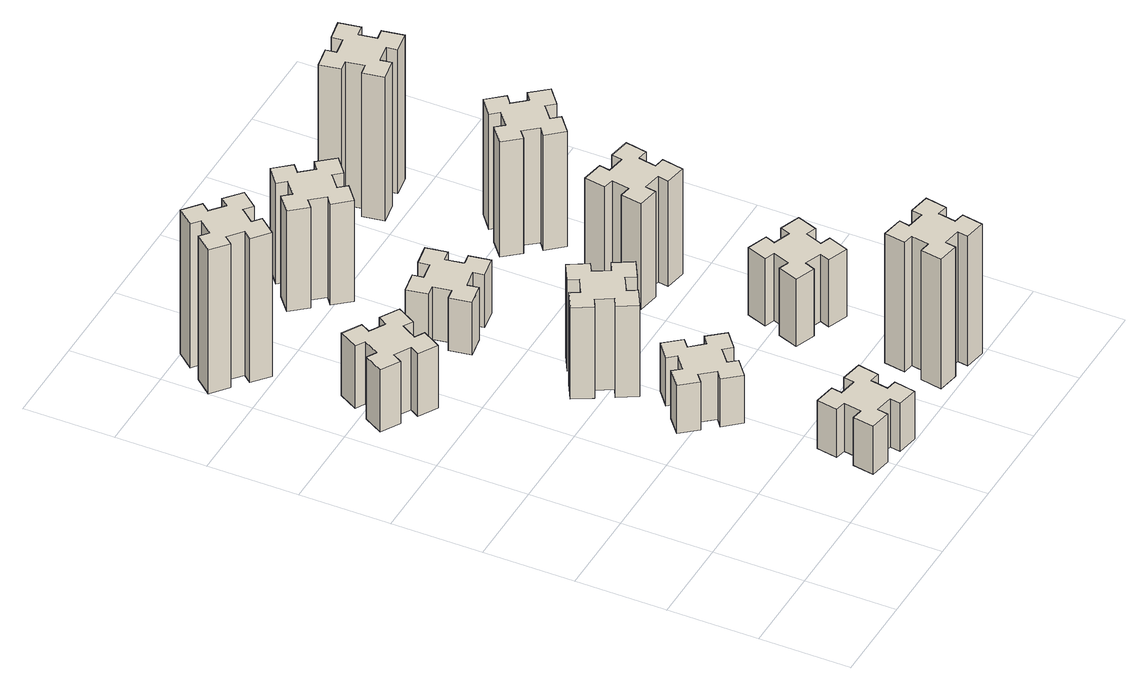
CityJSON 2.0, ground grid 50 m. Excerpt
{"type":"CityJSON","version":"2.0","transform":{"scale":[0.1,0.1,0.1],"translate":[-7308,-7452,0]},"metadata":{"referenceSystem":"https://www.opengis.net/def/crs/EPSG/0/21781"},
"CityObjects":{
"building1":{"type":"Building","attributes":{"class":"1000","function":"1000","usage":"1000","yearOfConstruction":2016,"roofType":"1000","measuredHeight":39,"storeysAboveGround":30,"storeysBelowGround":0},"geometry":[{"type":"Solid","lod":"1","boundaries":[[[[0,1,2,3,4,5,6,7,8,9,10,11,12,13,14,15,16,17,18,19]],[[17,16,20,21]],[[16,15,22,20]],[[15,14,23,22]],[[14,13,24,23]],[[13,12,25,24]],[[12,11,26,25]],[[11,10,27,26]],[[10,9,28,27]],[[9,8,29,28]],[[8,7,30,29]],[[7,6,31,30]],[[6,5,32,31]],[[5,4,33,32]],[[4,3,34,33]],[[3,2,35,34]],[[2,1,36,35]],[[1,0,37,36]],[[0,19,38,37]],[[19,18,39,38]],[[18,17,21,39]],[[24,25,26,27,28,29,30,31,32,33,34,35,36,37,38,39,21,20,22,23]]]]}]},
"building2":{"type":"Building","attributes":{"class":"1000","function":"1000","usage":"1000","yearOfConstruction":2016,"roofType":"1000","measuredHeight":30,"storeysAboveGround":30,"storeysBelowGround":0},"geometry":[{"type":"Solid","lod":"1","boundaries":[[[[40,41,42,43,44,45,46,47,48,49,50,51,52,53,54,55,56,57,58,59]],[[57,56,60,61]],[[56,55,62,60]],[[55,54,63,62]],[[54,53,64,63]],[[53,52,65,64]],[[52,51,66,65]],[[51,50,67,66]],[[50,49,68,67]],[[49,48,69,68]],[[48,47,70,69]],[[47,46,71,70]],[[46,45,72,71]],[[45,44,73,72]],[[44,43,74,73]],[[43,42,75,74]],[[42,41,76,75]],[[41,40,77,76]],[[40,59,78,77]],[[59,58,79,78]],[[58,57,61,79]],[[64,65,66,67,68,69,70,71,72,73,74,75,76,77,78,79,61,60,62,63]]]]}]},
"building3":{"type":"Building","attributes":{"class":"1000","function":"1000","usage":"1000","yearOfConstruction":2016,"roofType":"1000","measuredHeight":90,"storeysAboveGround":30,"storeysBelowGround":0},"geometry":[{"type":"Solid","lod":"1","boundaries":[[[[80,81,82,83,84,85,86,87,88,89,90,91,92,93,94,95,96,97,98,99]],[[97,96,100,101]],[[96,95,102,100]],[[95,94,103,102]],[[94,93,104,103]],[[93,92,105,104]],[[92,91,106,105]],[[91,90,107,106]],[[90,89,108,107]],[[89,88,109,108]],[[88,87,110,109]],[[87,86,111,110]],[[86,85,112,111]],[[85,84,113,112]],[[84,83,114,113]],[[83,82,115,114]],[[82,81,116,115]],[[81,80,117,116]],[[80,99,118,117]],[[99,98,119,118]],[[98,97,101,119]],[[104,105,106,107,108,109,110,111,112,113,114,115,116,117,118,119,101,100,102,103]]]]}]},
"building4":{"type":"Building","attributes":{"class":"1000","function":"1000","usage":"1000","yearOfConstruction":2016,"roofType":"1000","measuredHeight":30,"storeysAboveGround":30,"storeysBelowGround":0},"geometry":[{"type":"Solid","lod":"1","boundaries":[[[[120,121,122,123,124,125,126,127,128,129,130,131,132,133,134,135,136,137,138,139]],[[137,136,140,141]],[[136,135,142,140]],[[135,134,143,142]],[[134,133,144,143]],[[133,132,145,144]],[[132,131,146,145]],[[131,130,147,146]],[[130,129,148,147]],[[129,128,149,148]],[[128,127,150,149]],[[127,126,151,150]],[[126,125,152,151]],[[125,124,153,152]],[[124,123,154,153]],[[123,122,155,154]],[[122,121,156,155]],[[121,120,157,156]],[[120,139,158,157]],[[139,138,159,158]],[[138,137,141,159]],[[144,145,146,147,148,149,150,151,152,153,154,155,156,157,158,159,141,140,142,143]]]]}]},
"building5":{"type":"Building","attributes":{"class":"1000","function":"1000","usage":"1000","yearOfConstruction":2016,"roofType":"1000","measuredHeight":57,"storeysAboveGround":30,"storeysBelowGround":0},"geometry":[{"type":"Solid","lod":"1","boundaries":[[[[160,161,162,163,164,165,166,167,168,169,170,171,172,173,174,175,176,177,178,179]],[[177,176,180,181]],[[176,175,182,180]],[[175,174,183,182]],[[174,173,184,183]],[[173,172,185,184]],[[172,171,186,185]],[[171,170,187,186]],[[170,169,188,187]],[[169,168,189,188]],[[168,167,190,189]],[[167,166,191,190]],[[166,165,192,191]],[[165,164,193,192]],[[164,163,194,193]],[[163,162,195,194]],[[162,161,196,195]],[[161,160,197,196]],[[160,179,198,197]],[[179,178,199,198]],[[178,177,181,199]],[[184,185,186,187,188,189,190,191,192,193,194,195,196,197,198,199,181,180,182,183]]]]}]},
"building6":{"type":"Building","attributes":{"class":"1000","function":"1000","usage":"1000","yearOfConstruction":2016,"roofType":"1000","measuredHeight":33,"storeysAboveGround":30,"storeysBelowGround":0},"geometry":[{"type":"Solid","lod":"1","boundaries":[[[[200,201,202,203,204,205,206,207,208,209,210,211,212,213,214,215,216,217,218,219]],[[217,216,220,221]],[[216,215,222,220]],[[215,214,223,222]],[[214,213,224,223]],[[213,212,225,224]],[[212,211,226,225]],[[211,210,227,226]],[[210,209,228,227]],[[209,208,229,228]],[[208,207,230,229]],[[207,206,231,230]],[[206,205,232,231]],[[205,204,233,232]],[[204,203,234,233]],[[203,202,235,234]],[[202,201,236,235]],[[201,200,237,236]],[[200,219,238,237]],[[219,218,239,238]],[[218,217,221,239]],[[224,225,226,227,228,229,230,231,232,233,234,235,236,237,238,239,221,220,222,223]]]]}]},
"building7":{"type":"Building","attributes":{"class":"1000","function":"1000","usage":"1000","yearOfConstruction":2016,"roofType":"1000","measuredHeight":81,"storeysAboveGround":30,"storeysBelowGround":0},"geometry":[{"type":"Solid","lod":"1","boundaries":[[[[240,241,242,243,244,245,246,247,248,249,250,251,252,253,254,255,256,257,258,259]],[[257,256,260,261]],[[256,255,262,260]],[[255,254,263,262]],[[254,253,264,263]],[[253,252,265,264]],[[252,251,266,265]],[[251,250,267,266]],[[250,249,268,267]],[[249,248,269,268]],[[248,247,270,269]],[[247,246,271,270]],[[246,245,272,271]],[[245,244,273,272]],[[244,243,274,273]],[[243,242,275,274]],[[242,241,276,275]],[[241,240,277,276]],[[240,259,278,277]],[[259,258,279,278]],[[258,257,261,279]],[[264,265,266,267,268,269,270,271,272,273,274,275,276,277,278,279,261,260,262,263]]]]}]},
"building8":{"type":"Building","attributes":{"class":"1000","function":"1000","usage":"1000","yearOfConstruction":2016,"roofType":"1000","measuredHeight":63,"storeysAboveGround":30,"storeysBelowGround":0},"geometry":[{"type":"Solid","lod":"1","boundaries":[[[[280,281,282,283,284,285,286,287,288,289,290,291,292,293,294,295,296,297,298,299]],[[297,296,300,301]],[[296,295,302,300]],[[295,294,303,302]],[[294,293,304,303]],[[293,292,305,304]],[[292,291,306,305]],[[291,290,307,306]],[[290,289,308,307]],[[289,288,309,308]],[[288,287,310,309]],[[287,286,311,310]],[[286,285,312,311]],[[285,284,313,312]],[[284,283,314,313]],[[283,282,315,314]],[[282,281,316,315]],[[281,280,317,316]],[[280,299,318,317]],[[299,298,319,318]],[[298,297,301,319]],[[304,305,306,307,308,309,310,311,312,313,314,315,316,317,318,319,301,300,302,303]]]]}]},
"building9":{"type":"Building","attributes":{"class":"1000","function":"1000","usage":"1000","yearOfConstruction":2016,"roofType":"1000","measuredHeight":42,"storeysAboveGround":30,"storeysBelowGround":0},"geometry":[{"type":"Solid","lod":"1","boundaries":[[[[320,321,322,323,324,325,326,327,328,329,330,331,332,333,334,335,336,337,338,339]],[[337,336,340,341]],[[336,335,342,340]],[[335,334,343,342]],[[334,333,344,343]],[[333,332,345,344]],[[332,331,346,345]],[[331,330,347,346]],[[330,329,348,347]],[[329,328,349,348]],[[328,327,350,349]],[[327,326,351,350]],[[326,325,352,351]],[[325,324,353,352]],[[324,323,354,353]],[[323,322,355,354]],[[322,321,356,355]],[[321,320,357,356]],[[320,339,358,357]],[[339,338,359,358]],[[338,337,341,359]],[[344,345,346,347,348,349,350,351,352,353,354,355,356,357,358,359,341,340,342,343]]]]}]},
"building10":{"type":"Building","attributes":{"class":"1000","function":"1000","usage":"1000","yearOfConstruction":2016,"roofType":"1000","measuredHeight":66,"storeysAboveGround":30,"storeysBelowGround":0},"geometry":[{"type":"Solid","lod":"1","boundaries":[[[[360,361,362,363,364,365,366,367,368,369,370,371,372,373,374,375,376,377,378,379]],[[377,376,380,381]],[[376,375,382,380]],[[375,374,383,382]],[[374,373,384,383]],[[373,372,385,384]],[[372,371,386,385]],[[371,370,387,386]],[[370,369,388,387]],[[369,368,389,388]],[[368,367,390,389]],[[367,366,391,390]],[[366,365,392,391]],[[365,364,393,392]],[[364,363,394,393]],[[363,362,395,394]],[[362,361,396,395]],[[361,360,397,396]],[[360,379,398,397]],[[379,378,399,398]],[[378,377,381,399]],[[384,385,386,387,388,389,390,391,392,393,394,395,396,397,398,399,381,380,382,383]]]]}]},
"building11":{"type":"Building","attributes":{"class":"1000","function":"1000","usage":"1000","yearOfConstruction":2016,"roofType":"1000","measuredHeight":72,"storeysAboveGround":30,"storeysBelowGround":0},"geometry":[{"type":"Solid","lod":"1","boundaries":[[[[400,401,402,403,404,405,406,407,408,409,410,411,412,413,414,415,416,417,418,419]],[[417,416,420,421]],[[416,415,422,420]],[[415,414,423,422]],[[414,413,424,423]],[[413,412,425,424]],[[412,411,426,425]],[[411,410,427,426]],[[410,409,428,427]],[[409,408,429,428]],[[408,407,430,429]],[[407,406,431,430]],[[406,405,432,431]],[[405,404,433,432]],[[404,403,434,433]],[[403,402,435,434]],[[402,401,436,435]],[[401,400,437,436]],[[400,419,438,437]],[[419,418,439,438]],[[418,417,421,439]],[[424,425,426,427,428,429,430,431,432,433,434,435,436,437,438,439,421,420,422,423]]]]}]},
"building12":{"type":"Building","attributes":{"class":"1000","function":"1000","usage":"1000","yearOfConstruction":2016,"roofType":"1000","measuredHeight":90,"storeysAboveGround":30,"storeysBelowGround":0},"geometry":[{"type":"Solid","lod":"1","boundaries":[[[[440,441,442,443,444,445,446,447,448,449,450,451,452,453,454,455,456,457,458,459]],[[457,456,460,461]],[[456,455,462,460]],[[455,454,463,462]],[[454,453,464,463]],[[453,452,465,464]],[[452,451,466,465]],[[451,450,467,466]],[[450,449,468,467]],[[449,448,469,468]],[[448,447,470,469]],[[447,446,471,470]],[[446,445,472,471]],[[445,444,473,472]],[[444,443,474,473]],[[443,442,475,474]],[[442,441,476,475]],[[441,440,477,476]],[[440,459,478,477]],[[459,458,479,478]],[[458,457,461,479]],[[464,465,466,467,468,469,470,471,472,473,474,475,476,477,478,479,461,460,462,463]]]]}]}
},
"vertices":[
[416,2327,0],[466,2414,0],[518,2384,0],[578,2488,0],[474,2548,0],[444,2496,0],[357,2546,0],[387,2598,0],[283,2658,0],[223,2554,0],[275,2524,0],[225,2437,0],[173,2467,0],[113,2363,0],[217,2303,0],[247,2355,0],[334,2305,0],[304,2253,0],[408,2193,0],[468,2297,0],[334,2305,390],[304,2253,390],[247,2355,390],[217,2303,390],[113,2363,390],[173,2467,390],[225,2437,390],[275,2524,390],[223,2554,390],[283,2658,390],[387,2598,390],[357,2546,390],[444,2496,390],[474,2548,390],[578,2488,390],[518,2384,390],[466,2414,390],[416,2327,390],[468,2297,390],[408,2193,390],
[986,274,0],[968,175,0],[909,186,0],[888,67,0],[1007,47,0],[1017,106,0],[1115,88,0],[1105,29,0],[1223,8,0],[1244,127,0],[1185,137,0],[1202,235,0],[1261,225,0],[1282,343,0],[1164,364,0],[1154,305,0],[1055,322,0],[1066,381,0],[947,402,0],[927,284,0],[1055,322,300],[1066,381,300],[1154,305,300],[1164,364,300],[1282,343,300],[1261,225,300],[1202,235,300],[1185,137,300],[1244,127,300],[1223,8,300],[1105,29,300],[1115,88,300],[1017,106,300],[1007,47,300],[888,67,300],[909,186,300],[968,175,300],[986,274,300],[927,284,300],[947,402,300],
[136,3213,0],[213,3149,0],[174,3103,0],[266,3026,0],[343,3118,0],[297,3156,0],[362,3233,0],[408,3194,0],[485,3286,0],[393,3363,0],[354,3317,0],[278,3382,0],[316,3428,0],[224,3505,0],[147,3413,0],[193,3374,0],[129,3298,0],[83,3336,0],[6,3244,0],[98,3167,0],[129,3298,900],[83,3336,900],[193,3374,900],[147,3413,900],[224,3505,900],[316,3428,900],[278,3382,900],[354,3317,900],[393,3363,900],[485,3286,900],[408,3194,900],[362,3233,900],[297,3156,900],[343,3118,900],[266,3026,900],[174,3103,900],[213,3149,900],[136,3213,900],[98,3167,900],[6,3244,900],
[1018,929,0],[1094,993,0],[1133,947,0],[1225,1024,0],[1148,1116,0],[1102,1078,0],[1037,1154,0],[1083,1193,0],[1006,1285,0],[914,1208,0],[953,1162,0],[876,1097,0],[838,1143,0],[746,1066,0],[823,974,0],[869,1013,0],[933,936,0],[887,898,0],[964,806,0],[1056,883,0],[933,936,300],[887,898,300],[869,1013,300],[823,974,300],[746,1066,300],[838,1143,300],[876,1097,300],[953,1162,300],[914,1208,300],[1006,1285,300],[1083,1193,300],[1037,1154,300],[1102,1078,300],[1148,1116,300],[1225,1024,300],[1133,947,300],[1094,993,300],[1018,929,300],[1056,883,300],[964,806,300],
[974,1706,0],[887,1656,0],[857,1708,0],[753,1648,0],[813,1544,0],[865,1574,0],[915,1487,0],[863,1457,0],[923,1353,0],[1027,1413,0],[997,1465,0],[1084,1515,0],[1114,1463,0],[1218,1523,0],[1158,1627,0],[1106,1597,0],[1056,1684,0],[1108,1714,0],[1048,1818,0],[944,1758,0],[1056,1684,570],[1108,1714,570],[1106,1597,570],[1158,1627,570],[1218,1523,570],[1114,1463,570],[1084,1515,570],[997,1465,570],[1027,1413,570],[923,1353,570],[863,1457,570],[915,1487,570],[865,1574,570],[813,1544,570],[753,1648,570],[857,1708,570],[887,1656,570],[974,1706,570],[944,1758,570],[1048,1818,570],
[868,2455,0],[886,2357,0],[827,2347,0],[847,2228,0],[966,2249,0],[955,2308,0],[1054,2326,0],[1064,2267,0],[1182,2287,0],[1161,2406,0],[1102,2395,0],[1085,2494,0],[1144,2504,0],[1123,2622,0],[1005,2601,0],[1015,2542,0],[917,2525,0],[907,2584,0],[788,2563,0],[809,2445,0],[917,2525,330],[907,2584,330],[1015,2542,330],[1005,2601,330],[1123,2622,330],[1144,2504,330],[1085,2494,330],[1102,2395,330],[1161,2406,330],[1182,2287,330],[1064,2267,330],[1054,2326,330],[955,2308,330],[966,2249,330],[847,2228,330],[827,2347,330],[886,2357,330],[868,2455,330],[809,2445,330],[788,2563,330],
[1894,305,0],[1795,322,0],[1806,381,0],[1687,402,0],[1667,284,0],[1726,274,0],[1708,175,0],[1649,186,0],[1628,67,0],[1747,47,0],[1757,106,0],[1855,88,0],[1845,29,0],[1963,8,0],[1984,127,0],[1925,137,0],[1942,235,0],[2001,225,0],[2022,343,0],[1904,364,0],[1942,235,810],[2001,225,810],[1925,137,810],[1984,127,810],[1963,8,810],[1845,29,810],[1855,88,810],[1757,106,810],[1747,47,810],[1628,67,810],[1649,186,810],[1708,175,810],[1726,274,810],[1667,284,810],[1687,402,810],[1806,381,810],[1795,322,810],[1894,305,810],[1904,364,810],[2022,343,810],
[1102,3198,0],[1037,3274,0],[1083,3313,0],[1006,3405,0],[914,3328,0],[953,3282,0],[876,3217,0],[838,3263,0],[746,3186,0],[823,3094,0],[869,3133,0],[933,3056,0],[887,3018,0],[964,2926,0],[1056,3003,0],[1018,3049,0],[1094,3113,0],[1133,3067,0],[1225,3144,0],[1148,3236,0],[1094,3113,630],[1133,3067,630],[1018,3049,630],[1056,3003,630],[964,2926,630],[887,3018,630],[933,3056,630],[869,3133,630],[823,3094,630],[746,3186,630],[838,3263,630],[876,3217,630],[953,3282,630],[914,3328,630],[1006,3405,630],[1083,3313,630],[1037,3274,630],[1102,3198,630],[1148,3236,630],[1225,3144,630],
[1741,859,0],[1835,825,0],[1814,769,0],[1927,727,0],[1968,840,0],[1912,861,0],[1946,955,0],[2002,934,0],[2043,1047,0],[1930,1088,0],[1910,1032,0],[1816,1066,0],[1837,1122,0],[1724,1163,0],[1683,1050,0],[1739,1030,0],[1705,936,0],[1649,957,0],[1607,844,0],[1720,803,0],[1705,936,420],[1649,957,420],[1739,1030,420],[1683,1050,420],[1724,1163,420],[1837,1122,420],[1816,1066,420],[1910,1032,420],[1930,1088,420],[2043,1047,420],[2002,934,420],[1946,955,420],[1912,861,420],[1968,840,420],[1927,727,420],[1814,769,420],[1835,825,420],[1741,859,420],[1720,803,420],[1607,844,420],
[1657,1686,0],[1755,1668,0],[1745,1609,0],[1863,1588,0],[1884,1707,0],[1825,1717,0],[1842,1815,0],[1901,1805,0],[1922,1923,0],[1804,1944,0],[1794,1885,0],[1695,1902,0],[1706,1961,0],[1587,1982,0],[1567,1864,0],[1626,1854,0],[1608,1755,0],[1549,1766,0],[1528,1647,0],[1647,1627,0],[1608,1755,660],[1549,1766,660],[1626,1854,660],[1567,1864,660],[1587,1982,660],[1706,1961,660],[1695,1902,660],[1794,1885,660],[1804,1944,660],[1922,1923,660],[1901,1805,660],[1842,1815,660],[1825,1717,660],[1884,1707,660],[1863,1588,660],[1745,1609,660],[1755,1668,660],[1657,1686,660],[1647,1627,660],[1528,1647,660],
[1709,2393,0],[1773,2316,0],[1727,2278,0],[1804,2186,0],[1896,2263,0],[1858,2309,0],[1934,2373,0],[1973,2327,0],[2065,2404,0],[1988,2496,0],[1942,2458,0],[1877,2534,0],[1923,2573,0],[1846,2665,0],[1754,2588,0],[1793,2542,0],[1716,2477,0],[1678,2523,0],[1586,2446,0],[1663,2354,0],[1716,2477,720],[1678,2523,720],[1793,2542,720],[1754,2588,720],[1846,2665,720],[1923,2573,720],[1877,2534,720],[1942,2458,720],[1988,2496,720],[2065,2404,720],[1973,2327,720],[1934,2373,720],[1858,2309,720],[1896,2263,720],[1804,2186,720],[1727,2278,720],[1773,2316,720],[1709,2393,720],[1663,2354,720],[1586,2446,720],
[1608,3295,0],[1626,3197,0],[1567,3187,0],[1587,3068,0],[1706,3089,0],[1695,3148,0],[1794,3166,0],[1804,3107,0],[1922,3127,0],[1901,3246,0],[1842,3235,0],[1825,3334,0],[1884,3344,0],[1863,3462,0],[1745,3441,0],[1755,3382,0],[1657,3365,0],[1647,3424,0],[1528,3403,0],[1549,3285,0],[1657,3365,900],[1647,3424,900],[1755,3382,900],[1745,3441,900],[1863,3462,900],[1884,3344,900],[1825,3334,900],[1842,3235,900],[1901,3246,900],[1922,3127,900],[1804,3107,900],[1794,3166,900],[1695,3148,900],[1706,3089,900],[1587,3068,900],[1567,3187,900],[1626,3197,900],[1608,3295,900],[1549,3285,900],[1528,3403,900]
]}
